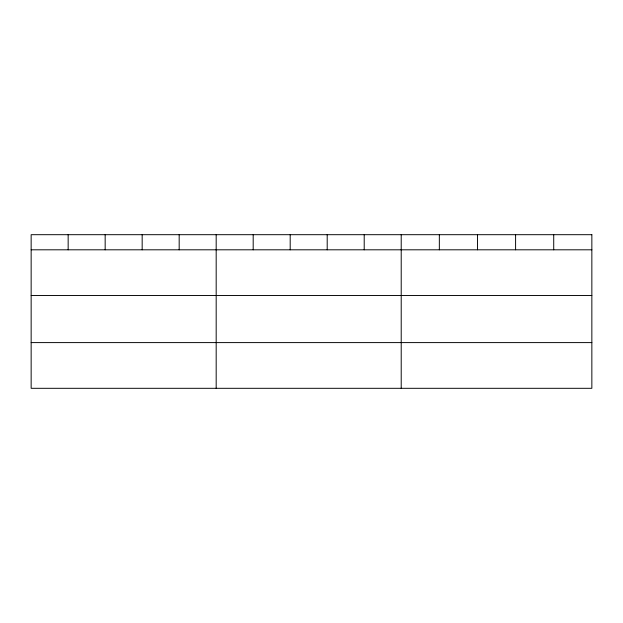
<?xml version="1.0" encoding="UTF-8"?>
<svg xmlns="http://www.w3.org/2000/svg" width="623" height="623" viewBox="0 0 623 623"><rect width="100%" height="100%" fill="white"/><g stroke="black" fill="none" stroke-linecap="round" stroke-linejoin="round"><path stroke-width="0.93" d="M31.15 249.807L591.85 249.807M31.15 295.512L591.85 295.512M31.15 342.603L591.85 342.603M553.722 234.692L553.722 249.807M515.595 234.692L515.595 249.807M477.467 234.692L477.467 249.807M439.34 234.692L439.34 249.807M401.212 234.692L401.212 388.308M364.206 234.692L364.206 249.807M327.2 234.692L327.2 249.807M290.193 234.692L290.193 249.807M253.187 234.692L253.187 249.807M216.181 234.692L216.181 388.308M179.175 234.692L179.175 249.807M142.169 234.692L142.169 249.807M105.162 234.692L105.162 249.807M68.156 234.692L68.156 249.807M591.85 234.692L31.15 234.692L31.15 388.308L591.85 388.308L591.85 234.692"/></g></svg>
